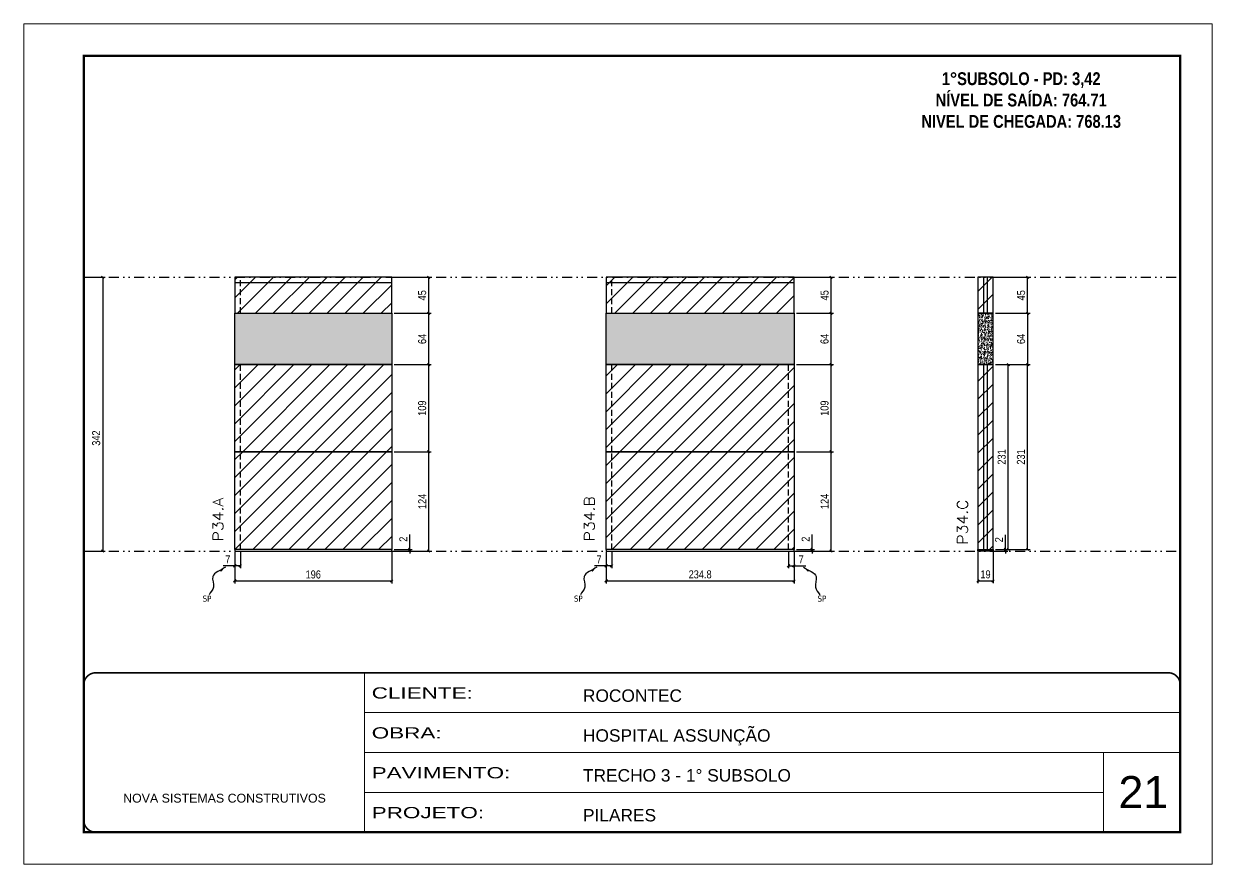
# Model space of a CAD drawing. Extents: x 2102 to 8383, y -13264 to 2718.
# Drawn here: x 2102 to 3587, y -4075 to -3025 of the extents above; entities that cross this region are included whole.
import ezdxf

# ---------------------------------------------------------------- set-up
doc = ezdxf.new("R2010")
doc.units = 0
for name, pattern in [('CONTINUO', [0]), ('DASHED', [0.75, 0.5, -0.25]), ('DIVIDE2', [0.625, 0.25, -0.125, 0, -0.125, 0, -0.125]), ('HIDDEN', [0.375, 0.25, -0.125])]:
    doc.linetypes.add(name, pattern=pattern)
for name, color, linetype, lineweight in [('CARIMBO', 255, 'Continuous', 9), ('Folhas', 255, 'Continuous', 9), ('Hachura', 251, 'Continuous', 9), ('SARRAFO DE PRESSAO', 251, 'DASHED', 9), ('Texto Seção', 7, 'Continuous', 15)]:
    doc.layers.add(name, color=color, linetype=linetype, lineweight=lineweight)
for name, color, linetype in [('COTA', 241, 'Continuous'), ('cotas', 4, 'Continuous'), ('NOMENCLATURA', 7, 'Continuous'), ('Nível', 160, 'Continuous'), ('Painéis', 200, 'Continuous'), ('SARR_2.2x7', 40, 'Continuous'), ('Sarrafo de Pressão', 42, 'HIDDEN'), ('texto', 7, 'Continuous')]:
    doc.layers.add(name, color=color, linetype=linetype)
doc.styles.add('ARIAL', font='arial.ttf')
doc.styles.add('COTA TECNICA', font='techl___.ttf', dxfattribs={"height": 10})
doc.styles.add('COTA TECNICA-50', font='techl___.ttf', dxfattribs={"height": 10})
doc.styles.add('REGUA-120', font='ROMANS.shx', dxfattribs={"height": 15})
doc.styles.add('ROMANC', font='techb___.ttf', dxfattribs={"height": 2.5})
doc.styles.get("Standard").update_dxf_attribs({"font": 'arial.ttf'})
doc.styles.add('Tecnologia', font='')
doc.styles.get('Tecnologia').set_extended_font_data('Forgotten Futurist')
doc.dimstyles.new('COTA PAINEL-50', dxfattribs={"dimtxt": 10, "dimasz": 3, "dimexe": 3, "dimexo": 3, "dimgap": 3, "dimtad": 1, "dimdec": 1, "dimzin": 12, "dimdsep": 46, "dimtxsty": 'COTA TECNICA-50', "dimblk1": 'OBLIQUE', "dimblk2": 'OBLIQUE', "dimsah": 1, "dimcen": 0.9, "dimclrd": 4, "dimclre": 4, "dimclrt": 240, "dimadec": 1, "dimazin": 3, "dimtfac": 1, "dimtdec": 1, "dimtmove": 0, "dimatfit": 3, "dimfxl": 1, "dimtolj": 1, "dimtzin": 12, "dimarcsym": 0})
doc.dimstyles.new('PAINEL', dxfattribs={"dimtxt": 10, "dimasz": 3, "dimexe": 3, "dimexo": 3, "dimgap": 3, "dimtad": 1, "dimdec": 1, "dimzin": 12, "dimdsep": 46, "dimtxsty": 'COTA TECNICA', "dimblk1": 'OBLIQUE', "dimblk2": 'OBLIQUE', "dimsah": 1, "dimcen": 0.9, "dimclrd": 4, "dimclre": 4, "dimclrt": 240, "dimadec": 1, "dimazin": 3, "dimtfac": 1, "dimtdec": 1, "dimtmove": 0, "dimatfit": 3, "dimfxl": 1, "dimtolj": 1, "dimtzin": 12, "dimarcsym": 0})
doc.dimstyles.get("Standard").update_dxf_attribs({"dimtxt": 0.18, "dimasz": 0.18, "dimexe": 0.18, "dimexo": 0.0625, "dimgap": 0.09, "dimtad": 0, "dimtih": 1, "dimtoh": 1, "dimdec": 4, "dimzin": 0, "dimdsep": 46, "dimtxsty": 'Standard', "dimcen": 0.09, "dimadec": 0, "dimazin": 0, "dimtfac": 1, "dimtdec": 4, "dimtofl": 0, "dimtmove": 0, "dimatfit": 3, "dimfxl": 1, "dimtolj": 1, "dimtzin": 0, "dimarcsym": 0})
pattern_1 = [(45, (-126918.716, -32522.603), (-11.2253202, 11.2253202), [])]

# ---------------------------------------------------------------- blocks, each defined once
blk = doc.blocks.new('9999999999')
at = {"color": 30, "linetype": 'CONTINUO'}
for p, q in [((98564.6, 34230.2), (98564.6, 34429.4)), ((98564.6, 34379.6), (99584, 34379.6)), ((98564.6, 34329.8), (99488, 34329.8)), ((99584, 34329.8), (99488, 34329.8)), ((99488, 34329.8), (99488, 34230.2)), ((98564.6, 34280), (99488, 34280))]:
    blk.add_line(p, q, dxfattribs=at)
at = {"color": 30, "linetype": 'CONTINUO', "const_width": 2}
blk.add_lwpolyline([(99584, 34230.2), (99584, 34414.4, 0.414214), (99569, 34429.4), (98229, 34429.4, 0.414214), (98214, 34414.4), (98214, 34245.2, 0.414214), (98229, 34230.2), (99584, 34230.2)], format="xyb", dxfattribs=at)
at = {"layer": 'Folhas'}
blk.add_lwpolyline([(98139, 34190.2), (99624, 34190.2), (99624, 35240.2), (98139, 35240.2)], close=True, dxfattribs=at)
at = {"layer": 'Folhas', "color": 30, "const_width": 3}
blk.add_lwpolyline([(98214, 34230.2), (99584, 34230.2), (99584, 35200.2), (98214, 35200.2)], close=True, dxfattribs=at)
at = {"color": 7, "linetype": 'Continuous', "ltscale": 5, "style": 'ARIAL'}
for s, height, p in [('ROCONTEC', 15.48, (98837.7, 34393.1)), ('HOSPITAL ASSUNÇÃO', 15.483, (98837.7, 34343.3)), ('TRECHO 3 - 1° SUBSOLO', 15.483, (98837.7, 34293.5)), ('NOVA SISTEMAS CONSTRUTIVOS', 11.059, (98263.2, 34267.2)), ('PILARES', 15.48, (98837.7, 34243.7))]:
    blk.add_text(s, height=height, dxfattribs=at).set_placement(p)
at = {"layer": 'Folhas', "color": 7, "style": 'Tecnologia', "width": 1.5}
for s, p in [('CLIENTE:', (98573.7, 34397.2)), ('OBRA:', (98573.7, 34347.3)), ('PAVIMENTO:', (98573.7, 34297.5)), ('PROJETO:', (98573.7, 34247.7))]:
    blk.add_text(s, height=14, dxfattribs=at).set_placement(p)
blk = doc.blocks.new('_Oblique')
at = {"color": 0, "linetype": 'ByBlock', "lineweight": -2}
blk.add_line((-0.5, -0.5), (0.5, 0.5), dxfattribs=at)
blk = doc.blocks.new('*D843')
at = {"layer": 'cotas', "color": 4, "linetype": 'ByBlock', "lineweight": -2, "transparency": 16777216}
for p, q in [((2180.3, -3342), (2204, -3342)), ((2201, -3342), (2201, -3684)), ((2180.3, -3684), (2204, -3684))]:
    blk.add_line(p, q, dxfattribs=at)
at = {"layer": 'Defpoints', "color": 0, "linetype": 'ByBlock', "transparency": 16777216}
for p in [(2177.3, -3342), (2177.3, -3684), (2201, -3684)]:
    blk.add_point(p, dxfattribs=at)
at = {"layer": 'cotas', "color": 4, "linetype": 'ByBlock', "lineweight": -2, "transparency": 16777216, "xscale": 3, "yscale": 3, "zscale": 3}
for p, rotation in [((2201, -3342), 90), ((2201, -3684), 270)]:
    blk.add_blockref('_Oblique', p, dxfattribs=dict(at, rotation=rotation))
at = {"layer": 'cotas', "color": 240, "linetype": 'ByBlock', "transparency": 16777216, "insert": (2192.8, -3542.9), "char_height": 10, "attachment_point": 5, "rotation": 90, "style": 'COTA TECNICA'}
blk.add_mtext('\\A1;342', dxfattribs=at)
blk = doc.blocks.new('*D844')
at = {"layer": 'COTA', "color": 4, "lineweight": -2, "transparency": 16777216}
for p, q in [((2366, -3685), (2366, -3724.4)), ((2562, -3685), (2562, -3724.4)), ((2366, -3721.4), (2562, -3721.4))]:
    blk.add_line(p, q, dxfattribs=at)
at = {"layer": 'Defpoints', "color": 0, "transparency": 16777216}
for p in [(2366, -3682), (2562, -3682), (2562, -3721.4)]:
    blk.add_point(p, dxfattribs=at)
at = {"layer": 'COTA', "color": 4, "lineweight": -2, "transparency": 16777216, "xscale": 3, "yscale": 3, "zscale": 3, "rotation": 180}
blk.add_blockref('_Oblique', (2366, -3721.4), dxfattribs=at)
at = {"layer": 'COTA', "color": 4, "lineweight": -2, "transparency": 16777216, "xscale": 3, "yscale": 3, "zscale": 3}
blk.add_blockref('_Oblique', (2562, -3721.4), dxfattribs=at)
at = {"layer": 'COTA', "color": 240, "transparency": 16777216, "insert": (2464, -3713.3), "char_height": 10, "attachment_point": 5, "style": 'COTA TECNICA'}
blk.add_mtext('\\A1;196', dxfattribs=at)
blk = doc.blocks.new('*D845')
at = {"layer": 'COTA', "color": 4, "lineweight": -2, "transparency": 16777216}
for p, q in [((2565, -3387), (2611.3, -3387)), ((2608.3, -3451), (2608.3, -3387)), ((2565, -3451), (2611.3, -3451))]:
    blk.add_line(p, q, dxfattribs=at)
at = {"layer": 'Defpoints', "color": 0, "transparency": 16777216}
for p in [(2562, -3387), (2608.3, -3387), (2562, -3451)]:
    blk.add_point(p, dxfattribs=at)
at = {"layer": 'COTA', "color": 4, "lineweight": -2, "transparency": 16777216, "xscale": 3, "yscale": 3, "zscale": 3}
for p, rotation in [((2608.3, -3387), 90), ((2608.3, -3451), 270)]:
    blk.add_blockref('_Oblique', p, dxfattribs=dict(at, rotation=rotation))
at = {"layer": 'COTA', "color": 240, "transparency": 16777216, "insert": (2600.2, -3419), "char_height": 10, "attachment_point": 5, "rotation": 90, "style": 'COTA TECNICA'}
blk.add_mtext('\\A1;64', dxfattribs=at)
blk = doc.blocks.new('*D846')
at = {"layer": 'COTA', "color": 4, "lineweight": -2, "transparency": 16777216}
for p, q in [((2366, -3687), (2366, -3705.5)), ((2373, -3685), (2373, -3705.5)), ((2366, -3702.5), (2351.3, -3702.5)), ((2373, -3702.5), (2366, -3702.5))]:
    blk.add_line(p, q, dxfattribs=at)
at = {"layer": 'Defpoints', "color": 0, "transparency": 16777216}
for p in [(2373, -3682), (2366, -3684), (2366, -3702.5)]:
    blk.add_point(p, dxfattribs=at)
at = {"layer": 'COTA', "color": 4, "lineweight": -2, "transparency": 16777216, "xscale": 3, "yscale": 3, "zscale": 3, "rotation": 180}
blk.add_blockref('_Oblique', (2366, -3702.5), dxfattribs=at)
at = {"layer": 'COTA', "color": 4, "lineweight": -2, "transparency": 16777216, "xscale": 3, "yscale": 3, "zscale": 3}
blk.add_blockref('_Oblique', (2373, -3702.5), dxfattribs=at)
at = {"layer": 'COTA', "color": 240, "transparency": 16777216, "insert": (2357.2, -3694.4), "char_height": 10, "attachment_point": 5, "style": 'COTA TECNICA-50'}
blk.add_mtext('\\A1;7', dxfattribs=at)
blk = doc.blocks.new('*D847')
at = {"layer": 'COTA', "color": 4, "lineweight": -2, "transparency": 16777216}
for p, q in [((2565, -3560), (2611.3, -3560)), ((2608.3, -3684), (2608.3, -3560)), ((2565, -3684), (2611.3, -3684))]:
    blk.add_line(p, q, dxfattribs=at)
at = {"layer": 'Defpoints', "color": 0, "transparency": 16777216}
for p in [(2562, -3560), (2608.3, -3560), (2562, -3684)]:
    blk.add_point(p, dxfattribs=at)
at = {"layer": 'COTA', "color": 4, "lineweight": -2, "transparency": 16777216, "xscale": 3, "yscale": 3, "zscale": 3}
for p, rotation in [((2608.3, -3560), 90), ((2608.3, -3684), 270)]:
    blk.add_blockref('_Oblique', p, dxfattribs=dict(at, rotation=rotation))
at = {"layer": 'COTA', "color": 240, "transparency": 16777216, "insert": (2600.2, -3622), "char_height": 10, "attachment_point": 5, "rotation": 90, "style": 'COTA TECNICA-50'}
blk.add_mtext('\\A1;124', dxfattribs=at)
blk = doc.blocks.new('*D848')
at = {"layer": 'COTA', "color": 4, "lineweight": -2, "transparency": 16777216}
for p, q in [((2584.5, -3682), (2584.5, -3663.2)), ((2565, -3682), (2587.5, -3682)), ((2584.5, -3684), (2584.5, -3682)), ((2565, -3684), (2587.5, -3684)), ((2584.5, -3684), (2584.5, -3687))]:
    blk.add_line(p, q, dxfattribs=at)
at = {"layer": 'Defpoints', "color": 0, "transparency": 16777216}
for p in [(2562, -3682), (2562, -3684), (2584.5, -3684)]:
    blk.add_point(p, dxfattribs=at)
at = {"layer": 'COTA', "color": 4, "lineweight": -2, "transparency": 16777216, "xscale": 3, "yscale": 3, "zscale": 3}
for p, rotation in [((2584.5, -3682), 270), ((2584.5, -3684), 90)]:
    blk.add_blockref('_Oblique', p, dxfattribs=dict(at, rotation=rotation))
at = {"layer": 'COTA', "color": 240, "transparency": 16777216, "insert": (2576.5, -3669.2), "char_height": 10, "attachment_point": 5, "rotation": 90, "style": 'COTA TECNICA-50'}
blk.add_mtext('\\A1;2', dxfattribs=at)
blk = doc.blocks.new('*D849')
at = {"layer": 'COTA', "color": 4, "linetype": 'ByBlock', "lineweight": -2, "transparency": 16777216}
for p, q in [((2565, -3451), (2611.3, -3451)), ((2608.3, -3560), (2608.3, -3451)), ((2565, -3560), (2611.3, -3560))]:
    blk.add_line(p, q, dxfattribs=at)
at = {"layer": 'Defpoints', "color": 0, "linetype": 'ByBlock', "transparency": 16777216}
for p in [(2562, -3451), (2608.3, -3451), (2562, -3560)]:
    blk.add_point(p, dxfattribs=at)
at = {"layer": 'COTA', "color": 4, "linetype": 'ByBlock', "lineweight": -2, "transparency": 16777216, "xscale": 3, "yscale": 3, "zscale": 3}
for p, rotation in [((2608.3, -3451), 90), ((2608.3, -3560), 270)]:
    blk.add_blockref('_Oblique', p, dxfattribs=dict(at, rotation=rotation))
at = {"layer": 'COTA', "color": 240, "linetype": 'ByBlock', "transparency": 16777216, "insert": (2600.1, -3505.5), "char_height": 10, "attachment_point": 5, "rotation": 90, "style": 'COTA TECNICA'}
blk.add_mtext('\\A1;109', dxfattribs=at)
blk = doc.blocks.new('*D850')
at = {"layer": 'COTA', "color": 4, "lineweight": -2, "transparency": 16777216}
for p, q in [((2830, -3685), (2830, -3724.4)), ((3064.8, -3685), (3064.8, -3724.4)), ((2830, -3721.4), (3064.8, -3721.4))]:
    blk.add_line(p, q, dxfattribs=at)
at = {"layer": 'Defpoints', "color": 0, "transparency": 16777216}
for p in [(2830, -3682), (3064.8, -3682), (3064.8, -3721.4)]:
    blk.add_point(p, dxfattribs=at)
at = {"layer": 'COTA', "color": 4, "lineweight": -2, "transparency": 16777216, "xscale": 3, "yscale": 3, "zscale": 3, "rotation": 180}
blk.add_blockref('_Oblique', (2830, -3721.4), dxfattribs=at)
at = {"layer": 'COTA', "color": 4, "lineweight": -2, "transparency": 16777216, "xscale": 3, "yscale": 3, "zscale": 3}
blk.add_blockref('_Oblique', (3064.8, -3721.4), dxfattribs=at)
at = {"layer": 'COTA', "color": 240, "transparency": 16777216, "insert": (2947.4, -3713.2), "char_height": 10, "attachment_point": 5, "style": 'COTA TECNICA'}
blk.add_mtext('\\A1;234.8', dxfattribs=at)
blk = doc.blocks.new('*D851')
at = {"layer": 'COTA', "color": 4, "lineweight": -2, "transparency": 16777216}
for p, q in [((3067.8, -3387), (3114, -3387)), ((3111, -3451), (3111, -3387)), ((3067.8, -3451), (3114, -3451))]:
    blk.add_line(p, q, dxfattribs=at)
at = {"layer": 'Defpoints', "color": 0, "transparency": 16777216}
for p in [(3064.8, -3387), (3111, -3387), (3064.8, -3451)]:
    blk.add_point(p, dxfattribs=at)
at = {"layer": 'COTA', "color": 4, "lineweight": -2, "transparency": 16777216, "xscale": 3, "yscale": 3, "zscale": 3}
for p, rotation in [((3111, -3387), 90), ((3111, -3451), 270)]:
    blk.add_blockref('_Oblique', p, dxfattribs=dict(at, rotation=rotation))
at = {"layer": 'COTA', "color": 240, "transparency": 16777216, "insert": (3102.9, -3419), "char_height": 10, "attachment_point": 5, "rotation": 90, "style": 'COTA TECNICA'}
blk.add_mtext('\\A1;64', dxfattribs=at)
blk = doc.blocks.new('*D852')
at = {"layer": 'COTA', "color": 4, "lineweight": -2, "transparency": 16777216}
for p, q in [((2830, -3687), (2830, -3705.5)), ((2837, -3685), (2837, -3705.5)), ((2830, -3702.5), (2815.3, -3702.5)), ((2837, -3702.5), (2830, -3702.5))]:
    blk.add_line(p, q, dxfattribs=at)
at = {"layer": 'Defpoints', "color": 0, "transparency": 16777216}
for p in [(2837, -3682), (2830, -3684), (2830, -3702.5)]:
    blk.add_point(p, dxfattribs=at)
at = {"layer": 'COTA', "color": 4, "lineweight": -2, "transparency": 16777216, "xscale": 3, "yscale": 3, "zscale": 3, "rotation": 180}
blk.add_blockref('_Oblique', (2830, -3702.5), dxfattribs=at)
at = {"layer": 'COTA', "color": 4, "lineweight": -2, "transparency": 16777216, "xscale": 3, "yscale": 3, "zscale": 3}
blk.add_blockref('_Oblique', (2837, -3702.5), dxfattribs=at)
at = {"layer": 'COTA', "color": 240, "transparency": 16777216, "insert": (2821.1, -3694.4), "char_height": 10, "attachment_point": 5, "style": 'COTA TECNICA-50'}
blk.add_mtext('\\A1;7', dxfattribs=at)
blk = doc.blocks.new('*D853')
at = {"layer": 'COTA', "color": 4, "lineweight": -2, "transparency": 16777216}
for p, q in [((3057.8, -3685), (3057.8, -3705.5)), ((3064.8, -3687), (3064.8, -3705.5)), ((3057.8, -3702.5), (3064.8, -3702.5)), ((3064.8, -3702.5), (3079.5, -3702.5))]:
    blk.add_line(p, q, dxfattribs=at)
at = {"layer": 'Defpoints', "color": 0, "transparency": 16777216}
for p in [(3057.8, -3682), (3064.8, -3684), (3064.8, -3702.5)]:
    blk.add_point(p, dxfattribs=at)
at = {"layer": 'COTA', "color": 4, "lineweight": -2, "transparency": 16777216, "xscale": 3, "yscale": 3, "zscale": 3, "rotation": 180}
blk.add_blockref('_Oblique', (3057.8, -3702.5), dxfattribs=at)
at = {"layer": 'COTA', "color": 4, "lineweight": -2, "transparency": 16777216, "xscale": 3, "yscale": 3, "zscale": 3}
blk.add_blockref('_Oblique', (3064.8, -3702.5), dxfattribs=at)
at = {"layer": 'COTA', "color": 240, "transparency": 16777216, "insert": (3073.7, -3694.4), "char_height": 10, "attachment_point": 5, "style": 'COTA TECNICA-50'}
blk.add_mtext('\\A1;7', dxfattribs=at)
blk = doc.blocks.new('*D854')
at = {"layer": 'COTA', "color": 4, "lineweight": -2, "transparency": 16777216}
for p, q in [((3067.8, -3560), (3114, -3560)), ((3111, -3684), (3111, -3560)), ((3067.8, -3684), (3114, -3684))]:
    blk.add_line(p, q, dxfattribs=at)
at = {"layer": 'Defpoints', "color": 0, "transparency": 16777216}
for p in [(3064.8, -3560), (3111, -3560), (3064.8, -3684)]:
    blk.add_point(p, dxfattribs=at)
at = {"layer": 'COTA', "color": 4, "lineweight": -2, "transparency": 16777216, "xscale": 3, "yscale": 3, "zscale": 3}
for p, rotation in [((3111, -3560), 90), ((3111, -3684), 270)]:
    blk.add_blockref('_Oblique', p, dxfattribs=dict(at, rotation=rotation))
at = {"layer": 'COTA', "color": 240, "transparency": 16777216, "insert": (3103, -3622), "char_height": 10, "attachment_point": 5, "rotation": 90, "style": 'COTA TECNICA-50'}
blk.add_mtext('\\A1;124', dxfattribs=at)
blk = doc.blocks.new('*D855')
at = {"layer": 'COTA', "color": 4, "lineweight": -2, "transparency": 16777216}
for p, q in [((3087.3, -3682), (3087.3, -3663.2)), ((3067.8, -3682), (3090.3, -3682)), ((3087.3, -3684), (3087.3, -3682)), ((3067.8, -3684), (3090.3, -3684)), ((3087.3, -3684), (3087.3, -3687))]:
    blk.add_line(p, q, dxfattribs=at)
at = {"layer": 'Defpoints', "color": 0, "transparency": 16777216}
for p in [(3064.8, -3682), (3064.8, -3684), (3087.3, -3684)]:
    blk.add_point(p, dxfattribs=at)
at = {"layer": 'COTA', "color": 4, "lineweight": -2, "transparency": 16777216, "xscale": 3, "yscale": 3, "zscale": 3}
for p, rotation in [((3087.3, -3682), 270), ((3087.3, -3684), 90)]:
    blk.add_blockref('_Oblique', p, dxfattribs=dict(at, rotation=rotation))
at = {"layer": 'COTA', "color": 240, "transparency": 16777216, "insert": (3079.3, -3669.2), "char_height": 10, "attachment_point": 5, "rotation": 90, "style": 'COTA TECNICA-50'}
blk.add_mtext('\\A1;2', dxfattribs=at)
blk = doc.blocks.new('*D856')
at = {"layer": 'COTA', "color": 4, "linetype": 'ByBlock', "lineweight": -2, "transparency": 16777216}
for p, q in [((3067.8, -3451), (3114, -3451)), ((3111, -3560), (3111, -3451)), ((3067.8, -3560), (3114, -3560))]:
    blk.add_line(p, q, dxfattribs=at)
at = {"layer": 'Defpoints', "color": 0, "linetype": 'ByBlock', "transparency": 16777216}
for p in [(3064.8, -3451), (3111, -3451), (3064.8, -3560)]:
    blk.add_point(p, dxfattribs=at)
at = {"layer": 'COTA', "color": 4, "linetype": 'ByBlock', "lineweight": -2, "transparency": 16777216, "xscale": 3, "yscale": 3, "zscale": 3}
for p, rotation in [((3111, -3451), 90), ((3111, -3560), 270)]:
    blk.add_blockref('_Oblique', p, dxfattribs=dict(at, rotation=rotation))
at = {"layer": 'COTA', "color": 240, "linetype": 'ByBlock', "transparency": 16777216, "insert": (3102.9, -3505.5), "char_height": 10, "attachment_point": 5, "rotation": 90, "style": 'COTA TECNICA'}
blk.add_mtext('\\A1;109', dxfattribs=at)
blk = doc.blocks.new('*D857')
at = {"layer": 'COTA', "color": 4, "lineweight": -2, "transparency": 16777216}
for p, q in [((3294.5, -3685), (3294.5, -3724.3)), ((3313.5, -3685), (3313.5, -3724.3)), ((3294.5, -3721.3), (3313.5, -3721.3))]:
    blk.add_line(p, q, dxfattribs=at)
at = {"layer": 'Defpoints', "color": 0, "transparency": 16777216}
for p in [(3294.5, -3682), (3313.5, -3682), (3313.5, -3721.3)]:
    blk.add_point(p, dxfattribs=at)
at = {"layer": 'COTA', "color": 4, "lineweight": -2, "transparency": 16777216, "xscale": 3, "yscale": 3, "zscale": 3, "rotation": 180}
blk.add_blockref('_Oblique', (3294.5, -3721.3), dxfattribs=at)
at = {"layer": 'COTA', "color": 4, "lineweight": -2, "transparency": 16777216, "xscale": 3, "yscale": 3, "zscale": 3}
blk.add_blockref('_Oblique', (3313.5, -3721.3), dxfattribs=at)
at = {"layer": 'COTA', "color": 240, "transparency": 16777216, "insert": (3304, -3713.2), "char_height": 10, "attachment_point": 5, "style": 'COTA TECNICA'}
blk.add_mtext('\\A1;19', dxfattribs=at)
blk = doc.blocks.new('*D858')
at = {"layer": 'COTA', "color": 4, "lineweight": -2, "transparency": 16777216}
for p, q in [((3328.8, -3682), (3328.8, -3663.9)), ((3316.5, -3682), (3331.8, -3682)), ((3328.8, -3684), (3328.8, -3682)), ((3316.5, -3684), (3331.8, -3684)), ((3328.8, -3684), (3328.8, -3687))]:
    blk.add_line(p, q, dxfattribs=at)
at = {"layer": 'Defpoints', "color": 0, "transparency": 16777216}
for p in [(3313.5, -3682), (3328.8, -3682), (3313.5, -3684)]:
    blk.add_point(p, dxfattribs=at)
at = {"layer": 'COTA', "color": 4, "lineweight": -2, "transparency": 16777216, "xscale": 3, "yscale": 3, "zscale": 3}
for p, rotation in [((3328.8, -3682), 270), ((3328.8, -3684), 90)]:
    blk.add_blockref('_Oblique', p, dxfattribs=dict(at, rotation=rotation))
at = {"layer": 'COTA', "color": 240, "transparency": 16777216, "insert": (3320.8, -3669.9), "char_height": 10, "attachment_point": 5, "rotation": 90, "style": 'COTA TECNICA-50'}
blk.add_mtext('\\A1;2', dxfattribs=at)
blk = doc.blocks.new('*D1488')
at = {"layer": 'COTA', "color": 4, "linetype": 'ByBlock', "lineweight": -2, "transparency": 16777216}
for p, q in [((3316.5, -3387), (3359.6, -3387)), ((3356.6, -3387), (3356.6, -3451)), ((3316.5, -3451), (3359.6, -3451))]:
    blk.add_line(p, q, dxfattribs=at)
at = {"layer": 'Defpoints', "color": 0, "linetype": 'ByBlock', "transparency": 16777216}
for p in [(3313.5, -3387), (3313.5, -3451), (3356.6, -3451)]:
    blk.add_point(p, dxfattribs=at)
at = {"layer": 'COTA', "color": 4, "linetype": 'ByBlock', "lineweight": -2, "transparency": 16777216, "xscale": 3, "yscale": 3, "zscale": 3}
for p, rotation in [((3356.6, -3387), 90), ((3356.6, -3451), 270)]:
    blk.add_blockref('_Oblique', p, dxfattribs=dict(at, rotation=rotation))
at = {"layer": 'COTA', "color": 240, "linetype": 'ByBlock', "transparency": 16777216, "insert": (3348.5, -3419), "char_height": 10, "attachment_point": 5, "rotation": 90, "style": 'COTA TECNICA'}
blk.add_mtext('\\A1;64', dxfattribs=at)
blk = doc.blocks.new('*D1489')
at = {"layer": 'COTA', "color": 4, "linetype": 'ByBlock', "lineweight": -2, "transparency": 16777216}
for p, q in [((3316.5, -3451), (3359.6, -3451)), ((3356.6, -3682), (3356.6, -3451)), ((3316.5, -3682), (3359.6, -3682))]:
    blk.add_line(p, q, dxfattribs=at)
at = {"layer": 'Defpoints', "color": 0, "linetype": 'ByBlock', "transparency": 16777216}
for p in [(3313.5, -3451), (3356.6, -3451), (3313.5, -3682)]:
    blk.add_point(p, dxfattribs=at)
at = {"layer": 'COTA', "color": 4, "linetype": 'ByBlock', "lineweight": -2, "transparency": 16777216, "xscale": 3, "yscale": 3, "zscale": 3}
for p, rotation in [((3356.6, -3451), 90), ((3356.6, -3682), 270)]:
    blk.add_blockref('_Oblique', p, dxfattribs=dict(at, rotation=rotation))
at = {"layer": 'COTA', "color": 240, "linetype": 'ByBlock', "transparency": 16777216, "insert": (3348.3, -3566.5), "char_height": 10, "attachment_point": 5, "rotation": 90, "style": 'COTA TECNICA'}
blk.add_mtext('\\A1;231', dxfattribs=at)
blk = doc.blocks.new('*D1490')
at = {"layer": 'COTA', "color": 4, "linetype": 'ByBlock', "lineweight": -2, "transparency": 16777216}
for p, q in [((3316.5, -3451), (3335.4, -3451)), ((3332.4, -3682), (3332.4, -3451)), ((3316.5, -3682), (3335.4, -3682))]:
    blk.add_line(p, q, dxfattribs=at)
at = {"layer": 'Defpoints', "color": 0, "linetype": 'ByBlock', "transparency": 16777216}
for p in [(3313.5, -3451), (3332.4, -3451), (3313.5, -3682)]:
    blk.add_point(p, dxfattribs=at)
at = {"layer": 'COTA', "color": 4, "linetype": 'ByBlock', "lineweight": -2, "transparency": 16777216, "xscale": 3, "yscale": 3, "zscale": 3}
for p, rotation in [((3332.4, -3451), 90), ((3332.4, -3682), 270)]:
    blk.add_blockref('_Oblique', p, dxfattribs=dict(at, rotation=rotation))
at = {"layer": 'COTA', "color": 240, "linetype": 'ByBlock', "transparency": 16777216, "insert": (3324.2, -3566.5), "char_height": 10, "attachment_point": 5, "rotation": 90, "style": 'COTA TECNICA'}
blk.add_mtext('\\A1;231', dxfattribs=at)
blk = doc.blocks.new('*D796')
at = {"layer": 'COTA', "color": 4, "linetype": 'ByBlock', "lineweight": -2, "transparency": 16777216}
for p, q in [((2565, -3342), (2611.3, -3342)), ((2608.3, -3387), (2608.3, -3342)), ((2565, -3387), (2611.3, -3387))]:
    blk.add_line(p, q, dxfattribs=at)
at = {"layer": 'Defpoints', "color": 0, "linetype": 'ByBlock', "transparency": 16777216}
for p in [(2562, -3342), (2608.3, -3342), (2562, -3387)]:
    blk.add_point(p, dxfattribs=at)
at = {"layer": 'COTA', "color": 4, "linetype": 'ByBlock', "lineweight": -2, "transparency": 16777216, "xscale": 3, "yscale": 3, "zscale": 3}
for p, rotation in [((2608.3, -3342), 90), ((2608.3, -3387), 270)]:
    blk.add_blockref('_Oblique', p, dxfattribs=dict(at, rotation=rotation))
at = {"layer": 'COTA', "color": 240, "linetype": 'ByBlock', "transparency": 16777216, "insert": (2600.1, -3364.5), "char_height": 10, "attachment_point": 5, "rotation": 90, "style": 'COTA TECNICA'}
blk.add_mtext('\\A1;45', dxfattribs=at)
blk = doc.blocks.new('*D797')
at = {"layer": 'COTA', "color": 4, "linetype": 'ByBlock', "lineweight": -2, "transparency": 16777216}
for p, q in [((3067.8, -3342), (3114, -3342)), ((3111, -3387), (3111, -3342)), ((3067.8, -3387), (3114, -3387))]:
    blk.add_line(p, q, dxfattribs=at)
at = {"layer": 'Defpoints', "color": 0, "linetype": 'ByBlock', "transparency": 16777216}
for p in [(3064.8, -3342), (3111, -3342), (3064.8, -3387)]:
    blk.add_point(p, dxfattribs=at)
at = {"layer": 'COTA', "color": 4, "linetype": 'ByBlock', "lineweight": -2, "transparency": 16777216, "xscale": 3, "yscale": 3, "zscale": 3}
for p, rotation in [((3111, -3342), 90), ((3111, -3387), 270)]:
    blk.add_blockref('_Oblique', p, dxfattribs=dict(at, rotation=rotation))
at = {"layer": 'COTA', "color": 240, "linetype": 'ByBlock', "transparency": 16777216, "insert": (3102.9, -3364.5), "char_height": 10, "attachment_point": 5, "rotation": 90, "style": 'COTA TECNICA'}
blk.add_mtext('\\A1;45', dxfattribs=at)
blk = doc.blocks.new('*D777')
at = {"layer": 'COTA', "color": 4, "linetype": 'ByBlock', "lineweight": -2, "transparency": 16777216}
for p, q in [((3316.5, -3342), (3359.6, -3342)), ((3356.6, -3387), (3356.6, -3342)), ((3316.5, -3387), (3359.6, -3387))]:
    blk.add_line(p, q, dxfattribs=at)
at = {"layer": 'Defpoints', "color": 0, "linetype": 'ByBlock', "transparency": 16777216}
for p in [(3313.5, -3342), (3356.6, -3342), (3313.5, -3387)]:
    blk.add_point(p, dxfattribs=at)
at = {"layer": 'COTA', "color": 4, "linetype": 'ByBlock', "lineweight": -2, "transparency": 16777216, "xscale": 3, "yscale": 3, "zscale": 3}
for p, rotation in [((3356.6, -3342), 90), ((3356.6, -3387), 270)]:
    blk.add_blockref('_Oblique', p, dxfattribs=dict(at, rotation=rotation))
at = {"layer": 'COTA', "color": 240, "linetype": 'ByBlock', "transparency": 16777216, "insert": (3348.5, -3364.5), "char_height": 10, "attachment_point": 5, "rotation": 90, "style": 'COTA TECNICA'}
blk.add_mtext('\\A1;45', dxfattribs=at)

msp = doc.modelspace()

# ---------------------------------------------------------------- hatches: boundary and pattern name
at = {"layer": 'COTA', "linetype": 'ByBlock'}
h = msp.add_hatch(dxfattribs=at)
h.set_pattern_fill('AR-CONC', color=256, scale=0.03)
h.set_pattern_definition([(50, (-129045.7613, -32564.4026), (5.46554007, -0.47817257), [0.5715, -6.2865]), (355, (-129045.761, -32564.4026), (-1.05730264, 5.73170536), [0.4572, -5.02921753]), (100.4514447, (-129045.306, -32564.4424), (4.40823741, 5.25353256), [0.48570026, -5.34270734]), (46.1842, (-129045.761, -32562.8786), (8.13237123, -1.26126984), [0.85725, -9.42975]), (96.6355576, (-129045.0836, -32562.984), (7.122124, 7.42278374), [0.7285507, -8.01406824]), (351.184151, (-129045.761, -32562.879), (7.122124, 7.42278374), [0.685799, -7.54379196]), (21, (-129044.9993, -32563.2596), (4.54843174, -3.06795595), [0.5715, -6.2865]), (326, (-129044.999, -32563.2596), (1.85406085, 5.52563898), [0.4572, -5.0292]), (71.451445, (-129044.62, -32563.515), (6.40249258, 2.45768307), [0.48570026, -5.34269813]), (37.5, (-129045.7613, -32564.4026), (0.092658098, 2.536651166), [0, -4.96824, 0, -5.1054, 0, -5.04825]), (7.5, (-129045.7613, -32564.4026), (2.004589875, 3.005417245), [0, -2.91084, 0, -4.85394, 0, -1.92405]), (327.5, (-129047.4605, -32564.4026), (4.067717855, -0.17186232), [0, -1.905, 0, -5.9436, 0, -7.8867]), (317.5, (-129048.2225, -32564.4026), (4.44387544, 0.76279473), [0, -2.4765, 0, -3.94716, 0, -5.6007])])
h.paths.add_polyline_path([(2562.02, -3450.99), (2366.02, -3450.99), (2366.02, -3386.99), (2562.02, -3386.99)])
h = msp.add_hatch(dxfattribs=at)
h.set_pattern_fill('AR-CONC', color=256, scale=0.03)
h.set_pattern_definition([(50, (-128581.779, -32564.4026), (5.46554007, -0.47817257), [0.5715, -6.2865]), (355, (-128581.779, -32564.4026), (-1.05730264, 5.73170536), [0.4572, -5.02921753]), (100.4514447, (-128581.324, -32564.4424), (4.40823741, 5.25353256), [0.48570026, -5.34270734]), (46.1842, (-128581.779, -32562.8786), (8.13237123, -1.26126984), [0.85725, -9.42975]), (96.6355576, (-128581.1015, -32562.984), (7.122124, 7.42278374), [0.7285507, -8.01406824]), (351.184151, (-128581.779, -32562.879), (7.122124, 7.42278374), [0.685799, -7.54379196]), (21, (-128581.017, -32563.2596), (4.54843174, -3.06795595), [0.5715, -6.2865]), (326, (-128581.017, -32563.2596), (1.85406085, 5.52563898), [0.4572, -5.0292]), (71.451445, (-128580.638, -32563.515), (6.40249258, 2.45768307), [0.48570026, -5.34269813]), (37.5, (-128581.7792, -32564.4026), (0.092658098, 2.536651166), [0, -4.96824, 0, -5.1054, 0, -5.04825]), (7.5, (-128581.7792, -32564.4026), (2.004589875, 3.005417245), [0, -2.91084, 0, -4.85394, 0, -1.92405]), (327.5, (-128583.4785, -32564.4026), (4.067717855, -0.17186232), [0, -1.905, 0, -5.9436, 0, -7.8867]), (317.5, (-128584.2405, -32564.4026), (4.44387544, 0.76279473), [0, -2.4765, 0, -3.94716, 0, -5.6007])])
h.paths.add_polyline_path([(3064.8, -3450.99), (2830, -3450.99), (2830, -3386.99), (3064.8, -3386.99)])
h = msp.add_hatch(dxfattribs=at)
h.set_pattern_fill('AR-CONC', color=256, scale=0.03)
h.set_pattern_definition([(50, (-128597.1724, -37196.903), (5.46554007, -0.47817257), [0.5715, -6.2865]), (355, (-128597.1724, -37196.903), (-1.05730264, 5.73170536), [0.4572, -5.02921753]), (100.4514447, (-128596.717, -37196.943), (4.40823741, 5.25353256), [0.48570026, -5.34270734]), (46.1842, (-128597.1724, -37195.379), (8.13237123, -1.26126984), [0.85725, -9.42975]), (96.6355576, (-128596.495, -37195.484), (7.122124, 7.42278374), [0.7285507, -8.01406824]), (351.184151, (-128597.172, -37195.379), (7.122124, 7.42278374), [0.685799, -7.54379196]), (21, (-128596.4104, -37195.76), (4.54843174, -3.06795595), [0.5715, -6.2865]), (326, (-128596.4104, -37195.76), (1.85406085, 5.52563898), [0.4572, -5.0292]), (71.451445, (-128596.0314, -37196.0157), (6.40249258, 2.45768307), [0.48570026, -5.34269813]), (37.5, (-128597.1724, -37196.903), (0.092658098, 2.536651166), [0, -4.96824, 0, -5.1054, 0, -5.04825]), (7.5, (-128597.1724, -37196.903), (2.004589875, 3.005417245), [0, -2.91084, 0, -4.85394, 0, -1.92405]), (327.5, (-128598.8717, -37196.903), (4.067717855, -0.17186232), [0, -1.905, 0, -5.9436, 0, -7.8867]), (317.5, (-128599.6337, -37196.903), (4.44387544, 0.76279473), [0, -2.4765, 0, -3.94716, 0, -5.6007])])
h.paths.add_polyline_path([(3313.48, -3386.99), (3294.48, -3386.99), (3294.48, -3450.99), (3313.48, -3450.99)])
at = {"layer": 'Hachura', "linetype": 'ByBlock'}
h = msp.add_hatch(dxfattribs=at)
h.set_pattern_fill('ANSI31', color=256, scale=5)
h.set_pattern_definition(pattern_1)
h.paths.add_polyline_path([(2562.02, -3386.99), (2562.02, -3341.99), (2366.02, -3341.99), (2366.02, -3386.99)])
h = msp.add_hatch(dxfattribs=at)
h.set_pattern_fill('ANSI31', color=256, scale=5)
h.set_pattern_definition(pattern_1)
h.paths.add_polyline_path([(3064.8, -3386.99), (3064.8, -3341.99), (2830, -3341.99), (2830, -3386.99)])
h = msp.add_hatch(dxfattribs=at)
h.set_pattern_fill('ANSI31', color=256, scale=5)
h.set_pattern_definition(pattern_1)
h.paths.add_polyline_path([(3313.48, -3341.99), (3294.48, -3341.99), (3294.48, -3386.99), (3313.48, -3386.99)])
h = msp.add_hatch(dxfattribs=at)
h.set_pattern_fill('ANSI31', color=256, scale=5)
h.set_pattern_definition(pattern_1)
h.paths.add_polyline_path([(2366.02, -3450.99), (2366.02, -3559.99), (2562.02, -3559.99), (2562.02, -3450.99)])
h = msp.add_hatch(dxfattribs=at)
h.set_pattern_fill('ANSI31', color=256, scale=5)
h.set_pattern_definition(pattern_1)
h.paths.add_polyline_path([(2830, -3450.99), (2830, -3559.99), (3064.8, -3559.99), (3064.8, -3450.99)])
h = msp.add_hatch(dxfattribs=at)
h.set_pattern_fill('ANSI31', color=256, scale=5)
h.set_pattern_definition(pattern_1)
h.paths.add_polyline_path([(3294.48, -3681.99), (3313.48, -3681.99), (3313.48, -3450.99), (3294.48, -3450.99)])
h = msp.add_hatch(dxfattribs=at)
h.set_pattern_fill('ANSI31', color=256, scale=5)
h.set_pattern_definition(pattern_1)
h.paths.add_polyline_path([(2562.02, -3559.99), (2366.02, -3559.99), (2366.02, -3681.99), (2562.02, -3681.99)])
h = msp.add_hatch(dxfattribs=at)
h.set_pattern_fill('ANSI31', color=256, scale=5)
h.set_pattern_definition(pattern_1)
h.paths.add_polyline_path([(3064.8, -3559.99), (2830, -3559.99), (2830, -3681.99), (3064.8, -3681.99)])

# ---------------------------------------------------------------- linework, layer by layer
at = {"layer": 'COTA', "linetype": 'ByBlock'}
for points in [[(2562.02, -3450.99), (2366.02, -3450.99), (2366.02, -3386.99), (2562.02, -3386.99)], [(3064.8, -3450.99), (2830, -3450.99), (2830, -3386.99), (3064.8, -3386.99)], [(3294.48, -3450.99), (3313.48, -3450.99), (3313.48, -3386.99), (3294.48, -3386.99)]]:
    msp.add_lwpolyline(points, close=True, dxfattribs=at)
at = {"layer": 'Nível', "color": 4, "linetype": 'DIVIDE2', "ltscale": 50}
for p, q in [((2177.28, -3341.99), (3547.28, -3341.99)), ((2177.28, -3683.99), (3547.28, -3683.99))]:
    msp.add_line(p, q, dxfattribs=at)
at = {"layer": 'Painéis', "linetype": 'ByBlock'}
for p, q in [((2562.02, -3341.99), (2366.02, -3341.99)), ((2366.02, -3341.99), (2366.02, -3386.99)), ((2562.02, -3386.99), (2562.02, -3341.99)), ((3064.8, -3341.99), (2830, -3341.99)), ((2830, -3341.99), (2830, -3386.99)), ((3064.8, -3386.99), (3064.8, -3341.99)), ((3313.48, -3341.99), (3294.48, -3341.99)), ((3294.48, -3341.99), (3294.48, -3386.99)), ((3313.48, -3386.99), (3313.48, -3341.99)), ((2366.02, -3386.99), (2562.02, -3386.99)), ((2830, -3386.99), (3064.8, -3386.99)), ((3294.48, -3386.99), (3313.48, -3386.99))]:
    msp.add_line(p, q, dxfattribs=at)
at = {"layer": 'Painéis'}
for p, q in [((2562.02, -3450.99), (2366.02, -3450.99)), ((2366.02, -3559.99), (2366.02, -3450.99)), ((2366.02, -3450.99), (2562.02, -3450.99)), ((2562.02, -3450.99), (2562.02, -3559.99)), ((3064.8, -3450.99), (2830, -3450.99)), ((2830, -3559.99), (2830, -3450.99)), ((2830, -3450.99), (3064.8, -3450.99)), ((3064.8, -3450.99), (3064.8, -3559.99)), ((3313.48, -3450.99), (3294.48, -3450.99)), ((3294.48, -3450.99), (3294.48, -3681.99)), ((3294.48, -3450.99), (3313.48, -3450.99)), ((3313.48, -3681.99), (3313.48, -3450.99)), ((2562.02, -3559.99), (2366.02, -3559.99)), ((3064.8, -3559.99), (2830, -3559.99)), ((3294.48, -3681.99), (3313.48, -3681.99))]:
    msp.add_line(p, q, dxfattribs=at)
for points in [[(2562.02, -3681.99), (2366.02, -3681.99), (2366.02, -3559.99), (2562.02, -3559.99)], [(3064.8, -3681.99), (2830, -3681.99), (2830, -3559.99), (3064.8, -3559.99)], [(2562.02, -3681.99), (2366.02, -3681.99), (2366.02, -3683.99), (2562.02, -3683.99)], [(3064.8, -3681.99), (2830, -3681.99), (2830, -3683.99), (3064.8, -3683.99)], [(3294.48, -3681.99), (3313.48, -3681.99), (3313.48, -3683.99), (3294.48, -3683.99)]]:
    msp.add_lwpolyline(points, close=True, dxfattribs=at)
at = {"layer": 'SARR_2.2x7'}
for p, q in [((2562.02, -3348.99), (2366.02, -3348.99)), ((3064.8, -3348.99), (2830, -3348.99)), ((3301.48, -3341.99), (3301.48, -3386.99)), ((3306.48, -3386.99), (3306.48, -3341.99)), ((3301.48, -3450.99), (3301.48, -3681.99)), ((3306.48, -3681.99), (3306.48, -3450.99))]:
    msp.add_line(p, q, dxfattribs=at)
at = {"layer": 'Sarrafo de Pressão', "ltscale": 30}
for p, q in [((2373.02, -3386.99), (2373.02, -3341.99)), ((2837, -3386.99), (2837, -3341.99)), ((2373.02, -3559.99), (2373.02, -3450.99)), ((2373.02, -3450.99), (2373.02, -3450.99)), ((2837, -3559.99), (2837, -3450.99)), ((2837, -3450.99), (2837, -3450.99)), ((3057.8, -3559.99), (3057.8, -3450.99)), ((3057.8, -3450.99), (3057.8, -3450.99)), ((2373.02, -3681.99), (2373.02, -3559.99)), ((2837, -3681.99), (2837, -3559.99)), ((3057.8, -3681.99), (3057.8, -3559.99))]:
    msp.add_line(p, q, dxfattribs=at)

# ---------------------------------------------------------------- block references
at = {"layer": 'SARRAFO DE PRESSAO', "color": 6, "linetype": 'ByBlock'}
msp.add_blockref('9999999999', (-96036.69, -38265.48), dxfattribs=at)

# ---------------------------------------------------------------- texts
at = {"layer": 'CARIMBO', "style": 'ARIAL'}
msp.add_text('21', height=40, dxfattribs=at).set_placement((3470.14, -4005.13))
at = {"layer": 'NOMENCLATURA', "color": 2, "insert": (3348.61, -3059.21), "char_height": 16, "attachment_point": 2, "style": 'ROMANC'}
msp.add_mtext_dynamic_manual_height_columns('\\P1°SUBSOLO - PD: 3,42\\PNÍVEL DE SAÍDA: 764.71\\PNIVEL DE CHEGADA: 768.13', width=300.2766, gutter_width=1, heights=[0], dxfattribs=at)
at = {"layer": 'texto', "color": 0, "char_height": 7.5, "attachment_point": 5}
for insert in [(2331.24, -3743.48), (2795.22, -3743.48), (3099.58, -3743.48)]:
    msp.add_mtext('{\\fTahoma|b0|i0|c0|p34;\\C4;SP}', dxfattribs=dict(at, insert=insert))
at = {"layer": 'Texto Seção', "style": 'REGUA-120', "width": 1.1}
for s, p in [('P34.A', (2351.56, -3671.93)), ('P34.B', (2815.54, -3671.93)), ('P34.C', (3281.71, -3676.09))]:
    msp.add_text(s, height=13, rotation=90, dxfattribs=at).set_placement(p)

# ---------------------------------------------------------------- dimensions: what is measured, and where the dimension line sits
at = {"layer": 'COTA', "linetype": 'ByBlock'}
for base, p1, p2, picture, middle in [((2608.26, -3341.99), (2562.02, -3386.99), (2562.02, -3341.99), '*D796', (2600.15, -3364.49)), ((3111.04, -3341.99), (3064.8, -3386.99), (3064.8, -3341.99), '*D797', (3102.93, -3364.49)), ((3356.56, -3341.99), (3313.48, -3386.99), (3313.48, -3341.99), '*D777', (3348.45, -3364.49)), ((3356.56, -3450.99), (3313.48, -3386.99), (3313.48, -3450.99), '*D1488', (3348.46, -3418.99)), ((2608.26, -3450.99), (2562.02, -3559.99), (2562.02, -3450.99), '*D849', (2600.13, -3505.49)), ((3111.04, -3450.99), (3064.8, -3559.99), (3064.8, -3450.99), '*D856', (3102.91, -3505.49)), ((3356.56, -3450.99), (3313.48, -3681.99), (3313.48, -3450.99), '*D1489', (3348.34, -3566.49)), ((3332.39, -3450.99), (3313.48, -3681.99), (3313.48, -3450.99), '*D1490', (3324.17, -3566.49))]:
    dim = msp.add_linear_dim(base=base, p1=p1, p2=p2, angle=90, dimstyle='PAINEL', dxfattribs=at)
    dim.commit()
    dim.dimension.update_dxf_attribs({"geometry": picture, "text_midpoint": middle})
at = {"layer": 'COTA'}
for base, p1, p2, picture, middle in [((2608.26, -3386.99), (2562.02, -3450.99), (2562.02, -3386.99), '*D845', (2608.26, -3418.99)), ((3111.04, -3386.99), (3064.8, -3450.99), (3064.8, -3386.99), '*D851', (3111.04, -3418.99))]:
    dim = msp.add_linear_dim(base=base, p1=p1, p2=p2, angle=90, dimstyle='PAINEL', override={"dimarcsym": 2}, dxfattribs=at)
    dim.commit()
    dim.dimension.update_dxf_attribs({"geometry": picture, "text_midpoint": middle, "dimtype": 160})
for base, p1, p2, angle, picture, middle in [((2608.26, -3559.99), (2562.02, -3683.99), (2562.02, -3559.99), 90, '*D847', (2600.19, -3621.99)), ((3111.04, -3559.99), (3064.8, -3683.99), (3064.8, -3559.99), 90, '*D854', (3102.97, -3621.99)), ((2366.02, -3702.5), (2373.02, -3681.99), (2366.02, -3683.99), 180, '*D846', (2357.15, -3694.43)), ((2830, -3702.5), (2837, -3681.99), (2830, -3683.99), 180, '*D852', (2821.14, -3694.43))]:
    dim = msp.add_linear_dim(base=base, p1=p1, p2=p2, angle=angle, dimstyle='COTA PAINEL-50', dxfattribs=at)
    dim.commit()
    dim.dimension.update_dxf_attribs({"geometry": picture, "text_midpoint": middle})
for base, p1, p2, picture, middle in [((2584.55, -3683.99), (2562.02, -3681.99), (2562.02, -3683.99), '*D848', (2584.55, -3669.24)), ((3087.33, -3683.99), (3064.8, -3681.99), (3064.8, -3683.99), '*D855', (3087.33, -3669.24)), ((3328.85, -3681.99), (3313.48, -3683.99), (3313.48, -3681.99), '*D858', (3328.85, -3669.93))]:
    dim = msp.add_linear_dim(base=base, p1=p1, p2=p2, angle=90, dimstyle='COTA PAINEL-50', dxfattribs=at)
    dim.commit()
    dim.dimension.update_dxf_attribs({"geometry": picture, "text_midpoint": middle, "dimtype": 160})
for base, p1, p2, picture, middle in [((2562.02, -3721.44), (2366.02, -3681.99), (2562.02, -3681.99), '*D844', (2464.02, -3713.31)), ((3064.8, -3721.44), (2830, -3681.99), (3064.8, -3681.99), '*D850', (2947.4, -3713.2)), ((3313.48, -3721.34), (3294.48, -3681.99), (3313.48, -3681.99), '*D857', (3303.98, -3713.25))]:
    dim = msp.add_linear_dim(base=base, p1=p1, p2=p2, dimstyle='PAINEL', override={"dimarcsym": 2}, dxfattribs=at)
    dim.commit()
    dim.dimension.update_dxf_attribs({"geometry": picture, "text_midpoint": middle})
dim = msp.add_linear_dim(base=(3064.8, -3702.5), p1=(3057.8, -3681.99), p2=(3064.8, -3683.99), dimstyle='COTA PAINEL-50', dxfattribs=at)
dim.commit()
dim.dimension.update_dxf_attribs({"geometry": '*D853', "text_midpoint": (3073.67, -3694.43)})
at = {"layer": 'cotas', "linetype": 'ByBlock'}
dim = msp.add_linear_dim(base=(2201, -3683.99), p1=(2177.28, -3341.99), p2=(2177.28, -3683.99), angle=90, dimstyle='PAINEL', dxfattribs=at)
dim.commit()
dim.dimension.update_dxf_attribs({"geometry": '*D843', "text_midpoint": (2201, -3542.95), "dimtype": 160})

# ---------------------------------------------------------------- leaders
at = {"layer": 'COTA', "path_type": 1}
for points in [[(2354.19, -3704.17), (2338.41, -3716.01), (2339.33, -3729.01), (2333.78, -3738.79)], [(2818.17, -3704.17), (2802.39, -3716.01), (2803.31, -3729.01), (2797.76, -3738.79)], [(3076.63, -3704.17), (3092.42, -3716.01), (3091.49, -3729.01), (3097.04, -3738.79)]]:
    msp.add_leader(points, dimstyle='Standard', override={"dimasz": 8}, dxfattribs=at)

doc.saveas('drawing.dxf')
